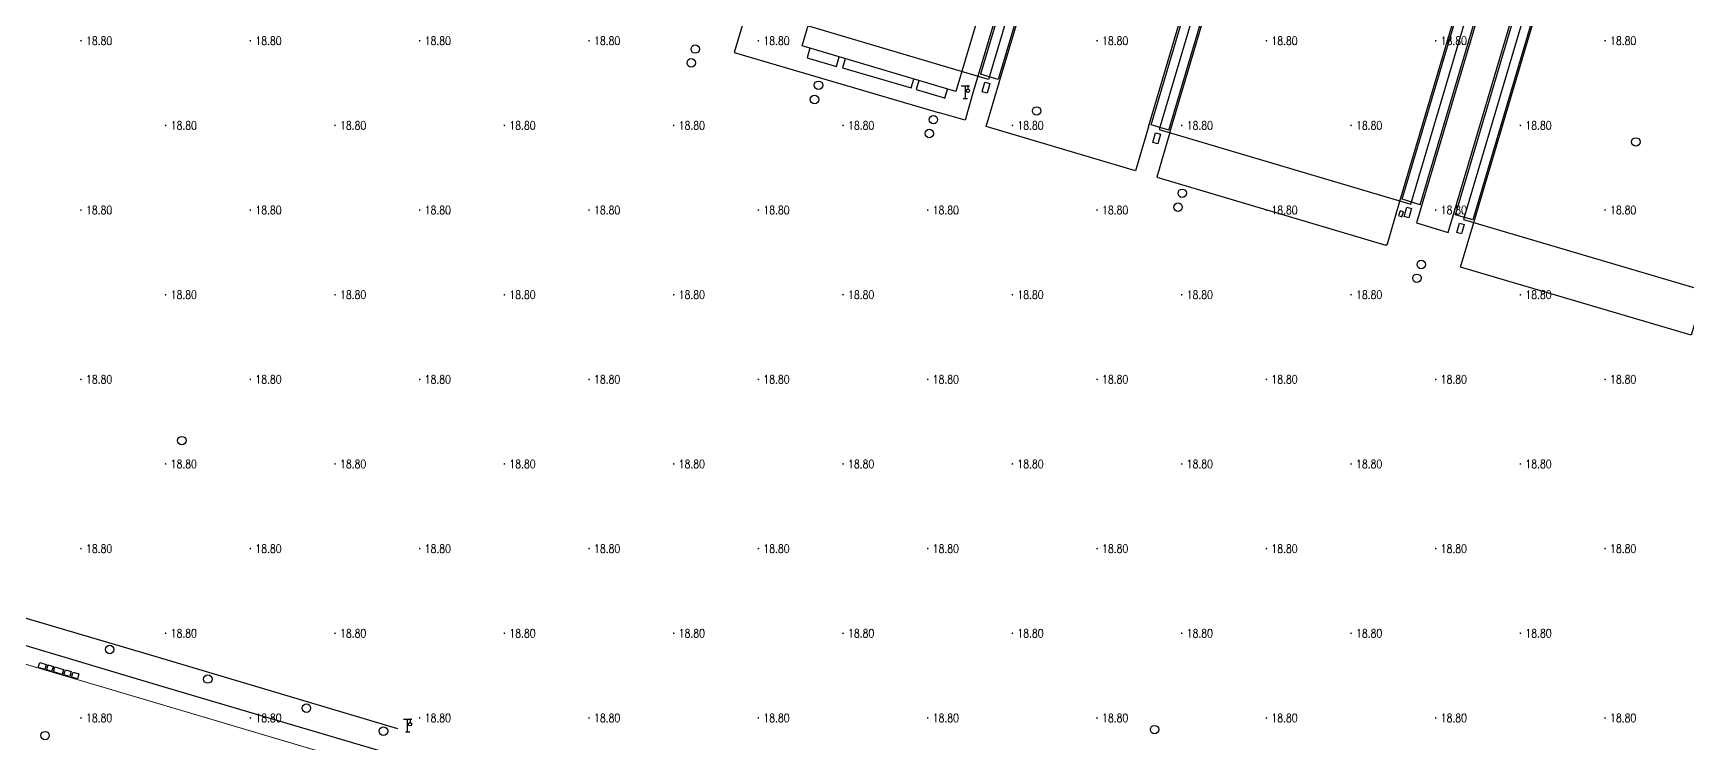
# Model space of a CAD drawing. Extents: x 404846 to 408477, y 3390929 to 3392894.
# Drawn here: x 406945.7 to 407141, y 3391371.4 to 3391455.3 of the extents above; entities that cross this region are included whole.
import ezdxf
from ezdxf.enums import TextEntityAlignment as Align

# ---------------------------------------------------------------- set-up
doc = ezdxf.new("R2010")
doc.units = 0
doc.header["$LTSCALE"] = 0.5
doc.header["$PDSIZE"] = 0.2
doc.layers.get('0').update_dxf_attribs({"linetype": 'CONTINUOUS'})
for name, color, linetype in [('3221', 6, 'CONTINUOUS'), ('DLSS', 4, 'CONTINUOUS'), ('FZTZ', 7, 'CONTINUOUS'), ('GCD', 1, 'CONTINUOUS'), ('GXYZ', 2, 'CONTINUOUS'), ('JMD', 6, 'CONTINUOUS'), ('ZBTZ', 3, 'CONTINUOUS')]:
    doc.layers.add(name, color=color, linetype=linetype)
doc.styles.add('HZ', font='rs.shx', dxfattribs={"width": 0.8, "bigfont": 'hztxt.shx'})
doc.linetypes.add('1161', pattern='A,0,[149,AAA.SHX,S=0.15,R=0,X=0,Y=0],-1.6', length=1.6)
doc.linetypes.add('444', pattern='A,4.5,[145,AAA.SHX,S=1,R=0,X=0,Y=1],4.5,-0.5,[146,AAA.SHX,S=1,R=0,X=0,Y=0],-0.5', length=10)

# ---------------------------------------------------------------- blocks, each defined once
blk = doc.blocks.new('gc063')
for p, q in [((-1, 3), (1, 3)), ((-0.5, 0), (0.5, 0)), ((0, 0), (0, 3)), ((0.6, 3), (0.6, 2.2))]:
    blk.add_line(p, q)
blk.add_circle((0.6, 1.8), 0.4)
blk.add_point((0.6, 3))
blk.add_point((0.6, 3))
blk = doc.blocks.new('GC200')
at = {"linetype": 'Continuous', "const_width": 0.2, "flags": 128}
blk.add_lwpolyline([(-0.1, 0, 1), (0.1, 0, 1)], format="xyb", close=True, dxfattribs=at)
blk = doc.blocks.new('gc188')
blk.add_circle((0, 0), 1)

msp = doc.modelspace()

# ---------------------------------------------------------------- linework, layer by layer
at = {"layer": '3221', "color": 6}
for points in [[(407178.212, 3391853.639, 18.787), (407171.667, 3391831.249, 18.858), (407167.481, 3391817.332, 18.902), (407149.102, 3391755.281, 18.812), (407115.978, 3391643.552, 18.94), (407108.319, 3391617.721, 18.757), (407064.714, 3391470.606, 18.887), (407058.547, 3391449.803, 18.628), (407028.826, 3391458.613, 18.628), (407078.598, 3391626.531, 18.757), (407119.379, 3391764.089, 18.916), (407141.946, 3391840.062, 18.527), (407148.483, 3391862.426, 18.787)], [(407198.376, 3391847.674, 19.055), (407193.102, 3391829.952, 18.737), (407188.325, 3391813.791, 18.626), (407178.915, 3391781.952, 18.839), (407138.665, 3391646.224, 19.019), (407130.803, 3391619.712, 18.841), (407078.711, 3391443.893, 18.632), (407108.434, 3391435.086, 18.632), (407160.523, 3391610.898, 18.841), (407208.638, 3391773.145, 18.839), (407222.814, 3391821.109, 19.112), (407228.088, 3391838.831, 19.055)], [(407234.327, 3391837.018, 18.856), (407229.106, 3391819.399, 19.16), (407206.274, 3391742.353, 18.808), (407162.437, 3391594.534, 18.759), (407162.436, 3391594.529, 18.759), (407114.642, 3391433.28, 18.971), (407144.364, 3391424.47, 18.971), (407192.157, 3391585.72, 18.759), (407235.995, 3391733.539, 18.808), (407264.05, 3391828.21, 18.856)]]:
    msp.add_polyline3d(points, close=True, dxfattribs=at)
msp.add_polyline3d([(406872.264, 3391404.431, 19.439), (406909.336, 3391393.439, 19.307), (406936.368, 3391385.462, 19.457), (406961.036, 3391378.109, 19.457), (406988.84, 3391369.862, 19.248), (407059.3, 3391348.999, 19.248), (407100.918, 3391336.712, 19.248), (407123.461, 3391330.016, 19.248), (407146.359, 3391323.236, 19.182), (407171.791, 3391315.703, 19.248), (407207.002, 3391305.308, 19.229)], dxfattribs=at)
at = {"layer": 'DLSS', "linetype": 'Continuous', "const_width": 0.1, "elevation": 19.223, "flags": 128}
msp.add_lwpolyline([(406912.757, 3391390.234), (406933.983, 3391383.939), (406949.257, 3391379.405), (406965.395, 3391374.62), (406978.117, 3391370.839), (406988.612, 3391367.755)], dxfattribs=at)
at = {"layer": 'FZTZ', "linetype": 'Continuous', "flags": 128}
for points, elevation in [([(407058.103, 3391449.484), (407058.691, 3391449.327), (407058.383, 3391448.174), (407057.795, 3391448.331), (407058.103, 3391449.484)], 20.023), ([(407078.25, 3391443.504), (407078.838, 3391443.347), (407078.531, 3391442.194), (407077.943, 3391442.351), (407078.25, 3391443.504)], 19.841), ([(407107.37, 3391433.595), (407107.546, 3391434.168), (407107.145, 3391434.292), (407106.969, 3391433.718), (407107.37, 3391433.595)], 19.977), ([(407107.954, 3391434.705), (407108.51, 3391434.544), (407108.193, 3391433.454), (407107.638, 3391433.616), (407107.954, 3391434.705)], 19.913), ([(407114.17, 3391432.823), (407114.725, 3391432.662), (407114.409, 3391431.572), (407113.854, 3391431.733), (407114.17, 3391432.823)], 19.913), ([(406948.264, 3391380.411), (406949.301, 3391380.114), (406949.131, 3391379.52), (406948.094, 3391379.817), (406948.264, 3391380.411)], 19.334), ([(406949.51, 3391380.052), (406950.208, 3391379.846), (406950.035, 3391379.26), (406949.337, 3391379.467), (406949.51, 3391380.052)], 19.334), ([(406950.414, 3391379.781), (406951.117, 3391379.591), (406950.954, 3391378.986), (406950.25, 3391379.176), (406950.414, 3391379.781)], 19.334)]:
    msp.add_lwpolyline(points, close=True, dxfattribs=dict(at, elevation=elevation))
at = {"layer": 'FZTZ', "linetype": 'Continuous', "elevation": 19.334, "flags": 128}
for points in [[(406947.077, 3391380.117), (406946.319, 3391380.34), (406946.493, 3391380.932), (406947.252, 3391380.71)], [(406947.252, 3391380.71), (406947.077, 3391380.117)], [(406947.45, 3391380.651), (406947.276, 3391380.058)], [(406947.923, 3391379.868), (406947.276, 3391380.058)], [(406947.45, 3391380.651), (406948.097, 3391380.461)], [(406947.923, 3391379.868), (406948.097, 3391380.461)]]:
    msp.add_lwpolyline(points, dxfattribs=at)
at = {"layer": 'JMD', "linetype": 'Continuous', "elevation": 25.59, "flags": 128}
msp.add_lwpolyline([(407036.519, 3391453.767), (407041.47, 3391470.479), (407059.626, 3391465.099), (407054.675, 3391448.388), (407036.519, 3391453.767)], close=True, dxfattribs=at)
at = {"layer": 'JMD', "linetype": 'Continuous', "elevation": 23.477, "flags": 128}
for points in [[(407037.45, 3391453.491), (407037.12, 3391452.379), (407040.585, 3391451.353), (407040.915, 3391452.465)], [(407041.618, 3391452.256), (407041.304, 3391451.194), (407049.39, 3391448.798), (407049.705, 3391449.86)], [(407050.305, 3391449.683), (407049.99, 3391448.62), (407053.074, 3391447.707), (407053.401, 3391447.609), (407053.716, 3391448.672)]]:
    msp.add_lwpolyline(points, dxfattribs=at)
at = {"layer": 'JMD', "linetype": '444', "elevation": 21.181, "flags": 128}
msp.add_lwpolyline([(406913.844, 3391395.292), (406960.075, 3391381.665), (406988.749, 3391373.131)], dxfattribs=at)
at = {"layer": 'ZBTZ', "linetype": '1161', "flags": 128}
for points, elevation in [([(407077.444, 3391444.226), (407075.919, 3391439.014), (407058.259, 3391444.236), (407059.8, 3391449.434), (407066.001, 3391470.224), (407109.607, 3391617.34), (407117.265, 3391643.17), (407150.39, 3391754.899), (407168.769, 3391816.951), (407180.147, 3391855.65)], 18.756), ([(407177.078, 3391853.692), (407166.412, 3391817.641), (407148.098, 3391755.578), (407114.974, 3391643.85), (407107.316, 3391618.019), (407063.71, 3391470.904), (407057.581, 3391450.417)], 18.817), ([(407179.154, 3391853.082), (407168.563, 3391817.012), (407150.183, 3391754.96), (407117.059, 3391643.232), (407109.401, 3391617.401), (407065.795, 3391470.286), (407059.682, 3391449.788)], 18.811), ([(407077.444, 3391444.226), (407129.562, 3391620.079), (407137.424, 3391646.591), (407177.674, 3391782.32), (407187.01, 3391814.013), (407191.826, 3391830.332), (407197.79, 3391850.373)], 18.834), ([(407077.749, 3391444.441), (407129.768, 3391620.018), (407137.631, 3391646.53), (407177.88, 3391782.259), (407187.195, 3391813.936), (407192.034, 3391830.27), (407197.207, 3391847.651)], 18.828), ([(407079.846, 3391443.82), (407131.865, 3391619.397), (407139.727, 3391645.908), (407179.977, 3391781.637), (407189.202, 3391812.952), (407194.12, 3391829.649), (407199.293, 3391847.03)], 18.828), ([(407107.112, 3391435.443), (407159.311, 3391611.257), (407207.425, 3391773.505), (407221.555, 3391821.484), (407227.516, 3391841.513)], 18.922), ([(407107.389, 3391435.649), (407159.503, 3391611.201), (407207.617, 3391773.448), (407221.773, 3391821.419), (407226.981, 3391838.919)], 18.916), ([(407109.538, 3391435.012), (407161.596, 3391610.58), (407209.71, 3391772.827), (407223.861, 3391820.798), (407229.069, 3391838.297)], 18.906), ([(407166.089, 3391817.306), (407147.885, 3391755.642), (407114.761, 3391643.913), (407107.103, 3391618.082), (407063.497, 3391470.967), (407057.292, 3391450.191)], 18.831), ([(407079.967, 3391443.534), (407132.096, 3391619.328), (407139.958, 3391645.84), (407180.208, 3391781.569), (407188.742, 3391810.579)], 18.804), ([(407115.861, 3391432.918), (407163.655, 3391594.168), (407163.657, 3391594.172), (407207.489, 3391741.993), (407224.715, 3391800.133)], 18.837), ([(407030.078, 3391458.242), (407028.519, 3391452.994)], 18.731), ([(407028.519, 3391452.994), (407052.765, 3391445.863)], 18.689), ([(407057.292, 3391450.191), (407056.743, 3391448.345), (407055.766, 3391444.985), (407052.765, 3391445.863)], 18.658), ([(407059.682, 3391449.788), (407057.581, 3391450.417)], 18.631), ([(407079.846, 3391443.82), (407077.749, 3391444.441)], 18.633), ([(407079.967, 3391443.534), (407078.422, 3391438.276), (407105.46, 3391430.244), (407105.648, 3391430.4), (407107.112, 3391435.443)], 18.716), ([(407109.538, 3391435.012), (407107.389, 3391435.649)], 18.707), ([(407143.09, 3391424.821), (407141.51, 3391419.597), (407114.295, 3391427.639), (407115.861, 3391432.918)], 18.893)]:
    msp.add_lwpolyline(points, dxfattribs=dict(at, elevation=elevation))
at = {"layer": 'ZBTZ', "linetype": '1161', "elevation": 18.88, "flags": 128}
for points in [[(407112.812, 3391431.744), (407161.213, 3391594.892), (407161.214, 3391594.896), (407204.998, 3391742.731), (407227.832, 3391819.777), (407233.588, 3391839.208), (407229.901, 3391840.306), (407224.076, 3391820.734), (407209.902, 3391772.771), (407161.788, 3391610.523), (407109.08, 3391432.855), (407112.812, 3391431.744)], [(407115.741, 3391433.215), (407113.682, 3391433.825), (407161.405, 3391594.835), (407161.406, 3391594.839), (407205.188, 3391742.675), (407228.022, 3391819.72), (407233.146, 3391837.019), (407235.232, 3391836.401), (407230.105, 3391819.103), (407207.274, 3391742.057), (407163.465, 3391594.229), (407163.463, 3391594.225), (407115.741, 3391433.215)]]:
    msp.add_lwpolyline(points, close=True, dxfattribs=at)

# ---------------------------------------------------------------- block references
at = {"layer": 'DLSS', "linetype": 'Continuous', "xscale": 0.5, "yscale": 0.5}
for p in [(407055.811, 3391447.568, 18.692), (406989.93, 3391372.729, 19.36)]:
    msp.add_blockref('gc063', p, dxfattribs=at)
at = {"layer": 'GCD', "linetype": 'Continuous'}
ref = msp.add_blockref('GC200', (406951.358, 3391454.379, 18.8), dxfattribs=dict(at, xscale=0.5, yscale=0.5, zscale=0.5))
ref.add_attrib('height', '18.80', dxfattribs={"linetype": 'Continuous', "height": 1, "style": 'HZ', "width": 0.8}).set_placement((406951.958, 3391454.379, 18.8), align=Align.MIDDLE_LEFT)
ref = msp.add_blockref('GC200', (406971.358, 3391454.379, 18.8), dxfattribs=dict(at, xscale=0.5, yscale=0.5, zscale=0.5))
ref.add_attrib('height', '18.80', dxfattribs={"linetype": 'Continuous', "height": 1, "style": 'HZ', "width": 0.8}).set_placement((406971.958, 3391454.379, 18.8), align=Align.MIDDLE_LEFT)
ref = msp.add_blockref('GC200', (406991.358, 3391454.379, 18.8), dxfattribs=dict(at, xscale=0.5, yscale=0.5, zscale=0.5))
ref.add_attrib('height', '18.80', dxfattribs={"linetype": 'Continuous', "height": 1, "style": 'HZ', "width": 0.8}).set_placement((406991.958, 3391454.379, 18.8), align=Align.MIDDLE_LEFT)
ref = msp.add_blockref('GC200', (407011.358, 3391454.379, 18.8), dxfattribs=dict(at, xscale=0.5, yscale=0.5, zscale=0.5))
ref.add_attrib('height', '18.80', dxfattribs={"linetype": 'Continuous', "height": 1, "style": 'HZ', "width": 0.8}).set_placement((407011.958, 3391454.379, 18.8), align=Align.MIDDLE_LEFT)
ref = msp.add_blockref('GC200', (407031.358, 3391454.379, 18.8), dxfattribs=dict(at, xscale=0.5, yscale=0.5, zscale=0.5))
ref.add_attrib('height', '18.80', dxfattribs={"linetype": 'Continuous', "height": 1, "style": 'HZ', "width": 0.8}).set_placement((407031.958, 3391454.379, 18.8), align=Align.MIDDLE_LEFT)
ref = msp.add_blockref('GC200', (407071.358, 3391454.379, 18.8), dxfattribs=dict(at, xscale=0.5, yscale=0.5, zscale=0.5))
ref.add_attrib('height', '18.80', dxfattribs={"linetype": 'Continuous', "height": 1, "style": 'HZ', "width": 0.8}).set_placement((407071.958, 3391454.379, 18.8), align=Align.MIDDLE_LEFT)
ref = msp.add_blockref('GC200', (407091.358, 3391454.379, 18.8), dxfattribs=dict(at, xscale=0.5, yscale=0.5, zscale=0.5))
ref.add_attrib('height', '18.80', dxfattribs={"linetype": 'Continuous', "height": 1, "style": 'HZ', "width": 0.8}).set_placement((407091.958, 3391454.379, 18.8), align=Align.MIDDLE_LEFT)
ref = msp.add_blockref('GC200', (407111.358, 3391454.379, 18.8), dxfattribs=dict(at, xscale=0.5, yscale=0.5, zscale=0.5))
ref.add_attrib('height', '18.80', dxfattribs={"linetype": 'Continuous', "height": 1, "style": 'HZ', "width": 0.8}).set_placement((407111.958, 3391454.379, 18.8), align=Align.MIDDLE_LEFT)
ref = msp.add_blockref('GC200', (407131.358, 3391454.379, 18.8), dxfattribs=dict(at, xscale=0.5, yscale=0.5, zscale=0.5))
ref.add_attrib('height', '18.80', dxfattribs={"linetype": 'Continuous', "height": 1, "style": 'HZ', "width": 0.8}).set_placement((407131.958, 3391454.379, 18.8), align=Align.MIDDLE_LEFT)
ref = msp.add_blockref('GC200', (406961.358, 3391444.379, 18.8), dxfattribs=dict(at, xscale=0.5, yscale=0.5, zscale=0.5))
ref.add_attrib('height', '18.80', dxfattribs={"linetype": 'Continuous', "height": 1, "style": 'HZ', "width": 0.8}).set_placement((406961.958, 3391444.379, 18.8), align=Align.MIDDLE_LEFT)
ref = msp.add_blockref('GC200', (406981.358, 3391444.379, 18.8), dxfattribs=dict(at, xscale=0.5, yscale=0.5, zscale=0.5))
ref.add_attrib('height', '18.80', dxfattribs={"linetype": 'Continuous', "height": 1, "style": 'HZ', "width": 0.8}).set_placement((406981.958, 3391444.379, 18.8), align=Align.MIDDLE_LEFT)
ref = msp.add_blockref('GC200', (407001.358, 3391444.379, 18.8), dxfattribs=dict(at, xscale=0.5, yscale=0.5, zscale=0.5))
ref.add_attrib('height', '18.80', dxfattribs={"linetype": 'Continuous', "height": 1, "style": 'HZ', "width": 0.8}).set_placement((407001.958, 3391444.379, 18.8), align=Align.MIDDLE_LEFT)
ref = msp.add_blockref('GC200', (407021.358, 3391444.379, 18.8), dxfattribs=dict(at, xscale=0.5, yscale=0.5, zscale=0.5))
ref.add_attrib('height', '18.80', dxfattribs={"linetype": 'Continuous', "height": 1, "style": 'HZ', "width": 0.8}).set_placement((407021.958, 3391444.379, 18.8), align=Align.MIDDLE_LEFT)
ref = msp.add_blockref('GC200', (407041.358, 3391444.379, 18.8), dxfattribs=dict(at, xscale=0.5, yscale=0.5, zscale=0.5))
ref.add_attrib('height', '18.80', dxfattribs={"linetype": 'Continuous', "height": 1, "style": 'HZ', "width": 0.8}).set_placement((407041.958, 3391444.379, 18.8), align=Align.MIDDLE_LEFT)
ref = msp.add_blockref('GC200', (407061.358, 3391444.379, 18.8), dxfattribs=dict(at, xscale=0.5, yscale=0.5, zscale=0.5))
ref.add_attrib('height', '18.80', dxfattribs={"linetype": 'Continuous', "height": 1, "style": 'HZ', "width": 0.8}).set_placement((407061.958, 3391444.379, 18.8), align=Align.MIDDLE_LEFT)
ref = msp.add_blockref('GC200', (407081.358, 3391444.379, 18.8), dxfattribs=dict(at, xscale=0.5, yscale=0.5, zscale=0.5))
ref.add_attrib('height', '18.80', dxfattribs={"linetype": 'Continuous', "height": 1, "style": 'HZ', "width": 0.8}).set_placement((407081.958, 3391444.379, 18.8), align=Align.MIDDLE_LEFT)
ref = msp.add_blockref('GC200', (407101.358, 3391444.379, 18.8), dxfattribs=dict(at, xscale=0.5, yscale=0.5, zscale=0.5))
ref.add_attrib('height', '18.80', dxfattribs={"linetype": 'Continuous', "height": 1, "style": 'HZ', "width": 0.8}).set_placement((407101.958, 3391444.379, 18.8), align=Align.MIDDLE_LEFT)
ref = msp.add_blockref('GC200', (407121.358, 3391444.379, 18.8), dxfattribs=dict(at, xscale=0.5, yscale=0.5, zscale=0.5))
ref.add_attrib('height', '18.80', dxfattribs={"linetype": 'Continuous', "height": 1, "style": 'HZ', "width": 0.8}).set_placement((407121.958, 3391444.379, 18.8), align=Align.MIDDLE_LEFT)
ref = msp.add_blockref('GC200', (406951.358, 3391434.379, 18.8), dxfattribs=dict(at, xscale=0.5, yscale=0.5, zscale=0.5))
ref.add_attrib('height', '18.80', dxfattribs={"linetype": 'Continuous', "height": 1, "style": 'HZ', "width": 0.8}).set_placement((406951.958, 3391434.379, 18.8), align=Align.MIDDLE_LEFT)
ref = msp.add_blockref('GC200', (406971.358, 3391434.379, 18.8), dxfattribs=dict(at, xscale=0.5, yscale=0.5, zscale=0.5))
ref.add_attrib('height', '18.80', dxfattribs={"linetype": 'Continuous', "height": 1, "style": 'HZ', "width": 0.8}).set_placement((406971.958, 3391434.379, 18.8), align=Align.MIDDLE_LEFT)
ref = msp.add_blockref('GC200', (406991.358, 3391434.379, 18.8), dxfattribs=dict(at, xscale=0.5, yscale=0.5, zscale=0.5))
ref.add_attrib('height', '18.80', dxfattribs={"linetype": 'Continuous', "height": 1, "style": 'HZ', "width": 0.8}).set_placement((406991.958, 3391434.379, 18.8), align=Align.MIDDLE_LEFT)
ref = msp.add_blockref('GC200', (407011.358, 3391434.379, 18.8), dxfattribs=dict(at, xscale=0.5, yscale=0.5, zscale=0.5))
ref.add_attrib('height', '18.80', dxfattribs={"linetype": 'Continuous', "height": 1, "style": 'HZ', "width": 0.8}).set_placement((407011.958, 3391434.379, 18.8), align=Align.MIDDLE_LEFT)
ref = msp.add_blockref('GC200', (407031.358, 3391434.379, 18.8), dxfattribs=dict(at, xscale=0.5, yscale=0.5, zscale=0.5))
ref.add_attrib('height', '18.80', dxfattribs={"linetype": 'Continuous', "height": 1, "style": 'HZ', "width": 0.8}).set_placement((407031.958, 3391434.379, 18.8), align=Align.MIDDLE_LEFT)
ref = msp.add_blockref('GC200', (407051.358, 3391434.379, 18.8), dxfattribs=dict(at, xscale=0.5, yscale=0.5, zscale=0.5))
ref.add_attrib('height', '18.80', dxfattribs={"linetype": 'Continuous', "height": 1, "style": 'HZ', "width": 0.8}).set_placement((407051.958, 3391434.379, 18.8), align=Align.MIDDLE_LEFT)
ref = msp.add_blockref('GC200', (407071.358, 3391434.379, 18.8), dxfattribs=dict(at, xscale=0.5, yscale=0.5, zscale=0.5))
ref.add_attrib('height', '18.80', dxfattribs={"linetype": 'Continuous', "height": 1, "style": 'HZ', "width": 0.8}).set_placement((407071.958, 3391434.379, 18.8), align=Align.MIDDLE_LEFT)
ref = msp.add_blockref('GC200', (407091.358, 3391434.379, 18.8), dxfattribs=dict(at, xscale=0.5, yscale=0.5, zscale=0.5))
ref.add_attrib('height', '18.80', dxfattribs={"linetype": 'Continuous', "height": 1, "style": 'HZ', "width": 0.8}).set_placement((407091.958, 3391434.379, 18.8), align=Align.MIDDLE_LEFT)
ref = msp.add_blockref('GC200', (407111.358, 3391434.379, 18.8), dxfattribs=dict(at, xscale=0.5, yscale=0.5, zscale=0.5))
ref.add_attrib('height', '18.80', dxfattribs={"linetype": 'Continuous', "height": 1, "style": 'HZ', "width": 0.8}).set_placement((407111.958, 3391434.379, 18.8), align=Align.MIDDLE_LEFT)
ref = msp.add_blockref('GC200', (407131.358, 3391434.379, 18.8), dxfattribs=dict(at, xscale=0.5, yscale=0.5, zscale=0.5))
ref.add_attrib('height', '18.80', dxfattribs={"linetype": 'Continuous', "height": 1, "style": 'HZ', "width": 0.8}).set_placement((407131.958, 3391434.379, 18.8), align=Align.MIDDLE_LEFT)
ref = msp.add_blockref('GC200', (406961.358, 3391424.379, 18.8), dxfattribs=dict(at, xscale=0.5, yscale=0.5, zscale=0.5))
ref.add_attrib('height', '18.80', dxfattribs={"linetype": 'Continuous', "height": 1, "style": 'HZ', "width": 0.8}).set_placement((406961.958, 3391424.379, 18.8), align=Align.MIDDLE_LEFT)
ref = msp.add_blockref('GC200', (406981.358, 3391424.379, 18.8), dxfattribs=dict(at, xscale=0.5, yscale=0.5, zscale=0.5))
ref.add_attrib('height', '18.80', dxfattribs={"linetype": 'Continuous', "height": 1, "style": 'HZ', "width": 0.8}).set_placement((406981.958, 3391424.379, 18.8), align=Align.MIDDLE_LEFT)
ref = msp.add_blockref('GC200', (407001.358, 3391424.379, 18.8), dxfattribs=dict(at, xscale=0.5, yscale=0.5, zscale=0.5))
ref.add_attrib('height', '18.80', dxfattribs={"linetype": 'Continuous', "height": 1, "style": 'HZ', "width": 0.8}).set_placement((407001.958, 3391424.379, 18.8), align=Align.MIDDLE_LEFT)
ref = msp.add_blockref('GC200', (407021.358, 3391424.379, 18.8), dxfattribs=dict(at, xscale=0.5, yscale=0.5, zscale=0.5))
ref.add_attrib('height', '18.80', dxfattribs={"linetype": 'Continuous', "height": 1, "style": 'HZ', "width": 0.8}).set_placement((407021.958, 3391424.379, 18.8), align=Align.MIDDLE_LEFT)
ref = msp.add_blockref('GC200', (407041.358, 3391424.379, 18.8), dxfattribs=dict(at, xscale=0.5, yscale=0.5, zscale=0.5))
ref.add_attrib('height', '18.80', dxfattribs={"linetype": 'Continuous', "height": 1, "style": 'HZ', "width": 0.8}).set_placement((407041.958, 3391424.379, 18.8), align=Align.MIDDLE_LEFT)
ref = msp.add_blockref('GC200', (407061.358, 3391424.379, 18.8), dxfattribs=dict(at, xscale=0.5, yscale=0.5, zscale=0.5))
ref.add_attrib('height', '18.80', dxfattribs={"linetype": 'Continuous', "height": 1, "style": 'HZ', "width": 0.8}).set_placement((407061.958, 3391424.379, 18.8), align=Align.MIDDLE_LEFT)
ref = msp.add_blockref('GC200', (407081.358, 3391424.379, 18.8), dxfattribs=dict(at, xscale=0.5, yscale=0.5, zscale=0.5))
ref.add_attrib('height', '18.80', dxfattribs={"linetype": 'Continuous', "height": 1, "style": 'HZ', "width": 0.8}).set_placement((407081.958, 3391424.379, 18.8), align=Align.MIDDLE_LEFT)
ref = msp.add_blockref('GC200', (407101.358, 3391424.379, 18.8), dxfattribs=dict(at, xscale=0.5, yscale=0.5, zscale=0.5))
ref.add_attrib('height', '18.80', dxfattribs={"linetype": 'Continuous', "height": 1, "style": 'HZ', "width": 0.8}).set_placement((407101.958, 3391424.379, 18.8), align=Align.MIDDLE_LEFT)
ref = msp.add_blockref('GC200', (407121.358, 3391424.379, 18.8), dxfattribs=dict(at, xscale=0.5, yscale=0.5, zscale=0.5))
ref.add_attrib('height', '18.80', dxfattribs={"linetype": 'Continuous', "height": 1, "style": 'HZ', "width": 0.8}).set_placement((407121.958, 3391424.379, 18.8), align=Align.MIDDLE_LEFT)
ref = msp.add_blockref('GC200', (406951.358, 3391414.379, 18.8), dxfattribs=dict(at, xscale=0.5, yscale=0.5, zscale=0.5))
ref.add_attrib('height', '18.80', dxfattribs={"linetype": 'Continuous', "height": 1, "style": 'HZ', "width": 0.8}).set_placement((406951.958, 3391414.379, 18.8), align=Align.MIDDLE_LEFT)
ref = msp.add_blockref('GC200', (406971.358, 3391414.379, 18.8), dxfattribs=dict(at, xscale=0.5, yscale=0.5, zscale=0.5))
ref.add_attrib('height', '18.80', dxfattribs={"linetype": 'Continuous', "height": 1, "style": 'HZ', "width": 0.8}).set_placement((406971.958, 3391414.379, 18.8), align=Align.MIDDLE_LEFT)
ref = msp.add_blockref('GC200', (406991.358, 3391414.379, 18.8), dxfattribs=dict(at, xscale=0.5, yscale=0.5, zscale=0.5))
ref.add_attrib('height', '18.80', dxfattribs={"linetype": 'Continuous', "height": 1, "style": 'HZ', "width": 0.8}).set_placement((406991.958, 3391414.379, 18.8), align=Align.MIDDLE_LEFT)
ref = msp.add_blockref('GC200', (407011.358, 3391414.379, 18.8), dxfattribs=dict(at, xscale=0.5, yscale=0.5, zscale=0.5))
ref.add_attrib('height', '18.80', dxfattribs={"linetype": 'Continuous', "height": 1, "style": 'HZ', "width": 0.8}).set_placement((407011.958, 3391414.379, 18.8), align=Align.MIDDLE_LEFT)
ref = msp.add_blockref('GC200', (407031.358, 3391414.379, 18.8), dxfattribs=dict(at, xscale=0.5, yscale=0.5, zscale=0.5))
ref.add_attrib('height', '18.80', dxfattribs={"linetype": 'Continuous', "height": 1, "style": 'HZ', "width": 0.8}).set_placement((407031.958, 3391414.379, 18.8), align=Align.MIDDLE_LEFT)
ref = msp.add_blockref('GC200', (407051.358, 3391414.379, 18.8), dxfattribs=dict(at, xscale=0.5, yscale=0.5, zscale=0.5))
ref.add_attrib('height', '18.80', dxfattribs={"linetype": 'Continuous', "height": 1, "style": 'HZ', "width": 0.8}).set_placement((407051.958, 3391414.379, 18.8), align=Align.MIDDLE_LEFT)
ref = msp.add_blockref('GC200', (407071.358, 3391414.379, 18.8), dxfattribs=dict(at, xscale=0.5, yscale=0.5, zscale=0.5))
ref.add_attrib('height', '18.80', dxfattribs={"linetype": 'Continuous', "height": 1, "style": 'HZ', "width": 0.8}).set_placement((407071.958, 3391414.379, 18.8), align=Align.MIDDLE_LEFT)
ref = msp.add_blockref('GC200', (407091.358, 3391414.379, 18.8), dxfattribs=dict(at, xscale=0.5, yscale=0.5, zscale=0.5))
ref.add_attrib('height', '18.80', dxfattribs={"linetype": 'Continuous', "height": 1, "style": 'HZ', "width": 0.8}).set_placement((407091.958, 3391414.379, 18.8), align=Align.MIDDLE_LEFT)
ref = msp.add_blockref('GC200', (407111.358, 3391414.379, 18.8), dxfattribs=dict(at, xscale=0.5, yscale=0.5, zscale=0.5))
ref.add_attrib('height', '18.80', dxfattribs={"linetype": 'Continuous', "height": 1, "style": 'HZ', "width": 0.8}).set_placement((407111.958, 3391414.379, 18.8), align=Align.MIDDLE_LEFT)
ref = msp.add_blockref('GC200', (407131.358, 3391414.379, 18.8), dxfattribs=dict(at, xscale=0.5, yscale=0.5, zscale=0.5))
ref.add_attrib('height', '18.80', dxfattribs={"linetype": 'Continuous', "height": 1, "style": 'HZ', "width": 0.8}).set_placement((407131.958, 3391414.379, 18.8), align=Align.MIDDLE_LEFT)
ref = msp.add_blockref('GC200', (406961.358, 3391404.379, 18.8), dxfattribs=dict(at, xscale=0.5, yscale=0.5, zscale=0.5))
ref.add_attrib('height', '18.80', dxfattribs={"linetype": 'Continuous', "height": 1, "style": 'HZ', "width": 0.8}).set_placement((406961.958, 3391404.379, 18.8), align=Align.MIDDLE_LEFT)
ref = msp.add_blockref('GC200', (406981.358, 3391404.379, 18.8), dxfattribs=dict(at, xscale=0.5, yscale=0.5, zscale=0.5))
ref.add_attrib('height', '18.80', dxfattribs={"linetype": 'Continuous', "height": 1, "style": 'HZ', "width": 0.8}).set_placement((406981.958, 3391404.379, 18.8), align=Align.MIDDLE_LEFT)
ref = msp.add_blockref('GC200', (407001.358, 3391404.379, 18.8), dxfattribs=dict(at, xscale=0.5, yscale=0.5, zscale=0.5))
ref.add_attrib('height', '18.80', dxfattribs={"linetype": 'Continuous', "height": 1, "style": 'HZ', "width": 0.8}).set_placement((407001.958, 3391404.379, 18.8), align=Align.MIDDLE_LEFT)
ref = msp.add_blockref('GC200', (407021.358, 3391404.379, 18.8), dxfattribs=dict(at, xscale=0.5, yscale=0.5, zscale=0.5))
ref.add_attrib('height', '18.80', dxfattribs={"linetype": 'Continuous', "height": 1, "style": 'HZ', "width": 0.8}).set_placement((407021.958, 3391404.379, 18.8), align=Align.MIDDLE_LEFT)
ref = msp.add_blockref('GC200', (407041.358, 3391404.379, 18.8), dxfattribs=dict(at, xscale=0.5, yscale=0.5, zscale=0.5))
ref.add_attrib('height', '18.80', dxfattribs={"linetype": 'Continuous', "height": 1, "style": 'HZ', "width": 0.8}).set_placement((407041.958, 3391404.379, 18.8), align=Align.MIDDLE_LEFT)
ref = msp.add_blockref('GC200', (407061.358, 3391404.379, 18.8), dxfattribs=dict(at, xscale=0.5, yscale=0.5, zscale=0.5))
ref.add_attrib('height', '18.80', dxfattribs={"linetype": 'Continuous', "height": 1, "style": 'HZ', "width": 0.8}).set_placement((407061.958, 3391404.379, 18.8), align=Align.MIDDLE_LEFT)
ref = msp.add_blockref('GC200', (407081.358, 3391404.379, 18.8), dxfattribs=dict(at, xscale=0.5, yscale=0.5, zscale=0.5))
ref.add_attrib('height', '18.80', dxfattribs={"linetype": 'Continuous', "height": 1, "style": 'HZ', "width": 0.8}).set_placement((407081.958, 3391404.379, 18.8), align=Align.MIDDLE_LEFT)
ref = msp.add_blockref('GC200', (407101.358, 3391404.379, 18.8), dxfattribs=dict(at, xscale=0.5, yscale=0.5, zscale=0.5))
ref.add_attrib('height', '18.80', dxfattribs={"linetype": 'Continuous', "height": 1, "style": 'HZ', "width": 0.8}).set_placement((407101.958, 3391404.379, 18.8), align=Align.MIDDLE_LEFT)
ref = msp.add_blockref('GC200', (407121.358, 3391404.379, 18.8), dxfattribs=dict(at, xscale=0.5, yscale=0.5, zscale=0.5))
ref.add_attrib('height', '18.80', dxfattribs={"linetype": 'Continuous', "height": 1, "style": 'HZ', "width": 0.8}).set_placement((407121.958, 3391404.379, 18.8), align=Align.MIDDLE_LEFT)
ref = msp.add_blockref('GC200', (406951.358, 3391394.379, 18.8), dxfattribs=dict(at, xscale=0.5, yscale=0.5, zscale=0.5))
ref.add_attrib('height', '18.80', dxfattribs={"linetype": 'Continuous', "height": 1, "style": 'HZ', "width": 0.8}).set_placement((406951.958, 3391394.379, 18.8), align=Align.MIDDLE_LEFT)
ref = msp.add_blockref('GC200', (406971.358, 3391394.379, 18.8), dxfattribs=dict(at, xscale=0.5, yscale=0.5, zscale=0.5))
ref.add_attrib('height', '18.80', dxfattribs={"linetype": 'Continuous', "height": 1, "style": 'HZ', "width": 0.8}).set_placement((406971.958, 3391394.379, 18.8), align=Align.MIDDLE_LEFT)
ref = msp.add_blockref('GC200', (406991.358, 3391394.379, 18.8), dxfattribs=dict(at, xscale=0.5, yscale=0.5, zscale=0.5))
ref.add_attrib('height', '18.80', dxfattribs={"linetype": 'Continuous', "height": 1, "style": 'HZ', "width": 0.8}).set_placement((406991.958, 3391394.379, 18.8), align=Align.MIDDLE_LEFT)
ref = msp.add_blockref('GC200', (407011.358, 3391394.379, 18.8), dxfattribs=dict(at, xscale=0.5, yscale=0.5, zscale=0.5))
ref.add_attrib('height', '18.80', dxfattribs={"linetype": 'Continuous', "height": 1, "style": 'HZ', "width": 0.8}).set_placement((407011.958, 3391394.379, 18.8), align=Align.MIDDLE_LEFT)
ref = msp.add_blockref('GC200', (407031.358, 3391394.379, 18.8), dxfattribs=dict(at, xscale=0.5, yscale=0.5, zscale=0.5))
ref.add_attrib('height', '18.80', dxfattribs={"linetype": 'Continuous', "height": 1, "style": 'HZ', "width": 0.8}).set_placement((407031.958, 3391394.379, 18.8), align=Align.MIDDLE_LEFT)
ref = msp.add_blockref('GC200', (407051.358, 3391394.379, 18.8), dxfattribs=dict(at, xscale=0.5, yscale=0.5, zscale=0.5))
ref.add_attrib('height', '18.80', dxfattribs={"linetype": 'Continuous', "height": 1, "style": 'HZ', "width": 0.8}).set_placement((407051.958, 3391394.379, 18.8), align=Align.MIDDLE_LEFT)
ref = msp.add_blockref('GC200', (407071.358, 3391394.379, 18.8), dxfattribs=dict(at, xscale=0.5, yscale=0.5, zscale=0.5))
ref.add_attrib('height', '18.80', dxfattribs={"linetype": 'Continuous', "height": 1, "style": 'HZ', "width": 0.8}).set_placement((407071.958, 3391394.379, 18.8), align=Align.MIDDLE_LEFT)
ref = msp.add_blockref('GC200', (407091.358, 3391394.379, 18.8), dxfattribs=dict(at, xscale=0.5, yscale=0.5, zscale=0.5))
ref.add_attrib('height', '18.80', dxfattribs={"linetype": 'Continuous', "height": 1, "style": 'HZ', "width": 0.8}).set_placement((407091.958, 3391394.379, 18.8), align=Align.MIDDLE_LEFT)
ref = msp.add_blockref('GC200', (407111.358, 3391394.379, 18.8), dxfattribs=dict(at, xscale=0.5, yscale=0.5, zscale=0.5))
ref.add_attrib('height', '18.80', dxfattribs={"linetype": 'Continuous', "height": 1, "style": 'HZ', "width": 0.8}).set_placement((407111.958, 3391394.379, 18.8), align=Align.MIDDLE_LEFT)
ref = msp.add_blockref('GC200', (407131.358, 3391394.379, 18.8), dxfattribs=dict(at, xscale=0.5, yscale=0.5, zscale=0.5))
ref.add_attrib('height', '18.80', dxfattribs={"linetype": 'Continuous', "height": 1, "style": 'HZ', "width": 0.8}).set_placement((407131.958, 3391394.379, 18.8), align=Align.MIDDLE_LEFT)
ref = msp.add_blockref('GC200', (406961.358, 3391384.379, 18.8), dxfattribs=dict(at, xscale=0.5, yscale=0.5, zscale=0.5))
ref.add_attrib('height', '18.80', dxfattribs={"linetype": 'Continuous', "height": 1, "style": 'HZ', "width": 0.8}).set_placement((406961.958, 3391384.379, 18.8), align=Align.MIDDLE_LEFT)
ref = msp.add_blockref('GC200', (406981.358, 3391384.379, 18.8), dxfattribs=dict(at, xscale=0.5, yscale=0.5, zscale=0.5))
ref.add_attrib('height', '18.80', dxfattribs={"linetype": 'Continuous', "height": 1, "style": 'HZ', "width": 0.8}).set_placement((406981.958, 3391384.379, 18.8), align=Align.MIDDLE_LEFT)
ref = msp.add_blockref('GC200', (407001.358, 3391384.379, 18.8), dxfattribs=dict(at, xscale=0.5, yscale=0.5, zscale=0.5))
ref.add_attrib('height', '18.80', dxfattribs={"linetype": 'Continuous', "height": 1, "style": 'HZ', "width": 0.8}).set_placement((407001.958, 3391384.379, 18.8), align=Align.MIDDLE_LEFT)
ref = msp.add_blockref('GC200', (407021.358, 3391384.379, 18.8), dxfattribs=dict(at, xscale=0.5, yscale=0.5, zscale=0.5))
ref.add_attrib('height', '18.80', dxfattribs={"linetype": 'Continuous', "height": 1, "style": 'HZ', "width": 0.8}).set_placement((407021.958, 3391384.379, 18.8), align=Align.MIDDLE_LEFT)
ref = msp.add_blockref('GC200', (407041.358, 3391384.379, 18.8), dxfattribs=dict(at, xscale=0.5, yscale=0.5, zscale=0.5))
ref.add_attrib('height', '18.80', dxfattribs={"linetype": 'Continuous', "height": 1, "style": 'HZ', "width": 0.8}).set_placement((407041.958, 3391384.379, 18.8), align=Align.MIDDLE_LEFT)
ref = msp.add_blockref('GC200', (407061.358, 3391384.379, 18.8), dxfattribs=dict(at, xscale=0.5, yscale=0.5, zscale=0.5))
ref.add_attrib('height', '18.80', dxfattribs={"linetype": 'Continuous', "height": 1, "style": 'HZ', "width": 0.8}).set_placement((407061.958, 3391384.379, 18.8), align=Align.MIDDLE_LEFT)
ref = msp.add_blockref('GC200', (407081.358, 3391384.379, 18.8), dxfattribs=dict(at, xscale=0.5, yscale=0.5, zscale=0.5))
ref.add_attrib('height', '18.80', dxfattribs={"linetype": 'Continuous', "height": 1, "style": 'HZ', "width": 0.8}).set_placement((407081.958, 3391384.379, 18.8), align=Align.MIDDLE_LEFT)
ref = msp.add_blockref('GC200', (407101.358, 3391384.379, 18.8), dxfattribs=dict(at, xscale=0.5, yscale=0.5, zscale=0.5))
ref.add_attrib('height', '18.80', dxfattribs={"linetype": 'Continuous', "height": 1, "style": 'HZ', "width": 0.8}).set_placement((407101.958, 3391384.379, 18.8), align=Align.MIDDLE_LEFT)
ref = msp.add_blockref('GC200', (407121.358, 3391384.379, 18.8), dxfattribs=dict(at, xscale=0.5, yscale=0.5, zscale=0.5))
ref.add_attrib('height', '18.80', dxfattribs={"linetype": 'Continuous', "height": 1, "style": 'HZ', "width": 0.8}).set_placement((407121.958, 3391384.379, 18.8), align=Align.MIDDLE_LEFT)
ref = msp.add_blockref('GC200', (406951.358, 3391374.379, 18.8), dxfattribs=dict(at, xscale=0.5, yscale=0.5, zscale=0.5))
ref.add_attrib('height', '18.80', dxfattribs={"linetype": 'Continuous', "height": 1, "style": 'HZ', "width": 0.8}).set_placement((406951.958, 3391374.379, 18.8), align=Align.MIDDLE_LEFT)
ref = msp.add_blockref('GC200', (406971.358, 3391374.379, 18.8), dxfattribs=dict(at, xscale=0.5, yscale=0.5, zscale=0.5))
ref.add_attrib('height', '18.80', dxfattribs={"linetype": 'Continuous', "height": 1, "style": 'HZ', "width": 0.8}).set_placement((406971.958, 3391374.379, 18.8), align=Align.MIDDLE_LEFT)
ref = msp.add_blockref('GC200', (406991.358, 3391374.379, 18.8), dxfattribs=dict(at, xscale=0.5, yscale=0.5, zscale=0.5))
ref.add_attrib('height', '18.80', dxfattribs={"linetype": 'Continuous', "height": 1, "style": 'HZ', "width": 0.8}).set_placement((406991.958, 3391374.379, 18.8), align=Align.MIDDLE_LEFT)
ref = msp.add_blockref('GC200', (407011.358, 3391374.379, 18.8), dxfattribs=dict(at, xscale=0.5, yscale=0.5, zscale=0.5))
ref.add_attrib('height', '18.80', dxfattribs={"linetype": 'Continuous', "height": 1, "style": 'HZ', "width": 0.8}).set_placement((407011.958, 3391374.379, 18.8), align=Align.MIDDLE_LEFT)
ref = msp.add_blockref('GC200', (407031.358, 3391374.379, 18.8), dxfattribs=dict(at, xscale=0.5, yscale=0.5, zscale=0.5))
ref.add_attrib('height', '18.80', dxfattribs={"linetype": 'Continuous', "height": 1, "style": 'HZ', "width": 0.8}).set_placement((407031.958, 3391374.379, 18.8), align=Align.MIDDLE_LEFT)
ref = msp.add_blockref('GC200', (407051.358, 3391374.379, 18.8), dxfattribs=dict(at, xscale=0.5, yscale=0.5, zscale=0.5))
ref.add_attrib('height', '18.80', dxfattribs={"linetype": 'Continuous', "height": 1, "style": 'HZ', "width": 0.8}).set_placement((407051.958, 3391374.379, 18.8), align=Align.MIDDLE_LEFT)
ref = msp.add_blockref('GC200', (407071.358, 3391374.379, 18.8), dxfattribs=dict(at, xscale=0.5, yscale=0.5, zscale=0.5))
ref.add_attrib('height', '18.80', dxfattribs={"linetype": 'Continuous', "height": 1, "style": 'HZ', "width": 0.8}).set_placement((407071.958, 3391374.379, 18.8), align=Align.MIDDLE_LEFT)
ref = msp.add_blockref('GC200', (407091.358, 3391374.379, 18.8), dxfattribs=dict(at, xscale=0.5, yscale=0.5, zscale=0.5))
ref.add_attrib('height', '18.80', dxfattribs={"linetype": 'Continuous', "height": 1, "style": 'HZ', "width": 0.8}).set_placement((407091.958, 3391374.379, 18.8), align=Align.MIDDLE_LEFT)
ref = msp.add_blockref('GC200', (407111.358, 3391374.379, 18.8), dxfattribs=dict(at, xscale=0.5, yscale=0.5, zscale=0.5))
ref.add_attrib('height', '18.80', dxfattribs={"linetype": 'Continuous', "height": 1, "style": 'HZ', "width": 0.8}).set_placement((407111.958, 3391374.379, 18.8), align=Align.MIDDLE_LEFT)
ref = msp.add_blockref('GC200', (407131.358, 3391374.379, 18.8), dxfattribs=dict(at, xscale=0.5, yscale=0.5, zscale=0.5))
ref.add_attrib('height', '18.80', dxfattribs={"linetype": 'Continuous', "height": 1, "style": 'HZ', "width": 0.8}).set_placement((407131.958, 3391374.379, 18.8), align=Align.MIDDLE_LEFT)
at = {"layer": 'GXYZ', "linetype": 'Continuous', "xscale": 0.5, "yscale": 0.5}
for p in [(407023.911, 3391453.393, 18.827), (407023.439, 3391451.776, 18.827), (407037.993, 3391447.436, 18.666), (407038.457, 3391449.115, 18.666), (407064.221, 3391446.086, 18.66), (407051.551, 3391443.423, 18.603), (407052.032, 3391445.056, 18.603), (407134.986, 3391442.421, 18.839), (407081.421, 3391436.365, 18.61), (407080.922, 3391434.714, 18.666), (407109.656, 3391427.946, 18.701), (407109.145, 3391426.321, 18.701), (406963.26, 3391407.142, 19.615), (406954.745, 3391382.459, 19.43), (406966.344, 3391378.974, 19.328), (406977.976, 3391375.539, 19.227), (406947.117, 3391372.286, 19.284), (406987.079, 3391372.814, 19.227), (407078.16, 3391372.995, 19.281)]:
    msp.add_blockref('gc188', p, dxfattribs=at)

doc.saveas('drawing.dxf')
